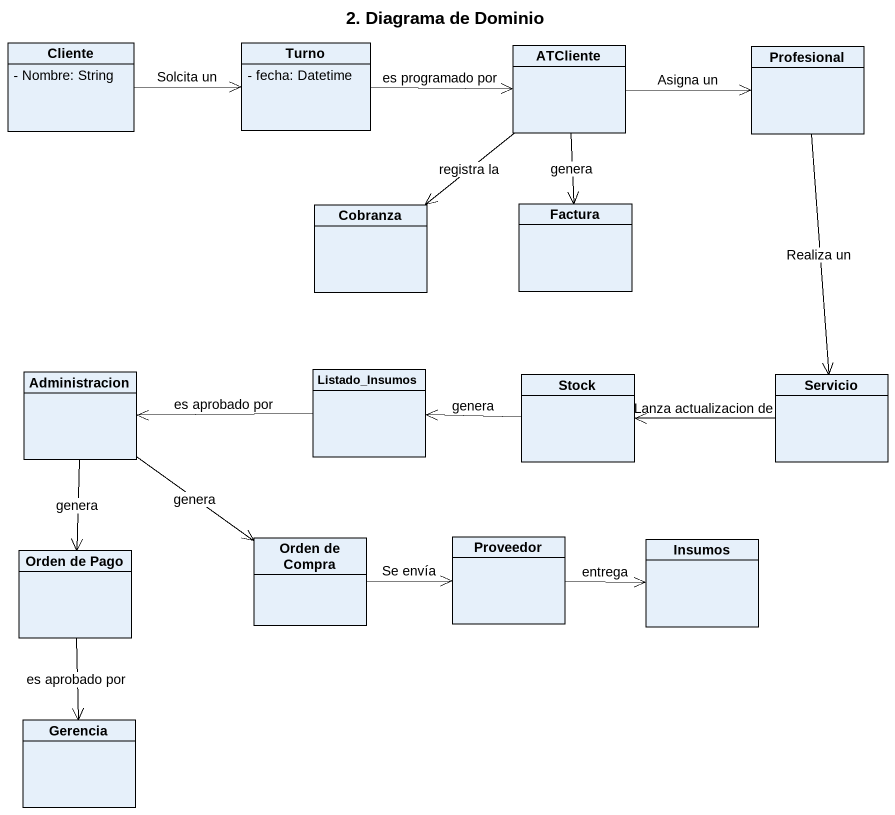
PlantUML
@startuml
title 2. Diagrama de Dominio
hide circle
hide empty members
skinparam classAttributeIconSize 0
class Cliente {
  - Nombre: String
}
class Turno {
  - fecha: Datetime
}
class ATCliente
class Profesional
class Cobranza
class Factura
class Administracion
class Listado_Insumos
class Stock
class Servicio
class "Orden de Compra" as Orden_de_Compra
class Proveedor
class Insumos
class "Orden de Pago" as Orden_de_Pago
class Gerencia
Cliente -right-> Turno : Solcita un
Turno -right-> ATCliente : es programado por
ATCliente -right-> Profesional : Asigna un
ATCliente --> Cobranza : registra la
ATCliente --> Factura : genera
Profesional --> Servicio : Realiza un
Administracion --> Orden_de_Compra : genera
Administracion --> Orden_de_Pago : genera
Listado_Insumos -left-> Administracion : es aprobado por
Stock -left-> Listado_Insumos : genera
Servicio -left-> Stock : Lanza actualizacion de
Orden_de_Compra -right-> Proveedor : Se envía
Proveedor -right-> Insumos : entrega
Orden_de_Pago --> Gerencia : es aprobado por
@enduml
